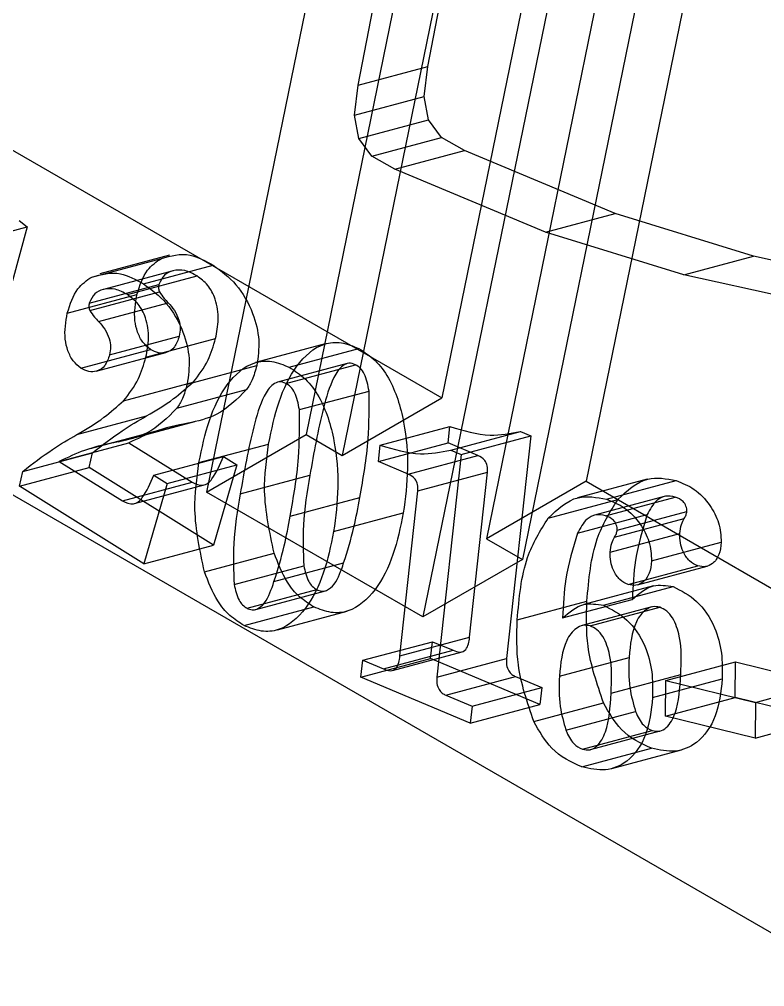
# Model space of a CAD drawing. Header units: inches. Extents: x 0 to 16.3, y 0 to 11.5.
# Drawn here: x 4.2696 to 4.6349, y 5.1295 to 5.6038 of the extents above; entities that cross this region are included whole.
import ezdxf

# ---------------------------------------------------------------- set-up
doc = ezdxf.new("R2010")
doc.units = ezdxf.units.IN
doc.header["$MEASUREMENT"] = 0

msp = doc.modelspace()

# ---------------------------------------------------------------- linework, layer by layer
at = {"color": 7, "linetype": 'Continuous', "lineweight": 25}
for p, q in [((4.58662, 6.2626), (4.41015, 5.40018)), ((4.64984, 6.26459), (4.47663, 5.41815)), ((4.6043, 6.25239), (4.42783, 5.38997)), ((4.54109, 6.2504), (4.36135, 5.37201)), ((4.72055, 6.22377), (4.54734, 5.37733)), ((4.67501, 6.21157), (4.49854, 5.34915)), ((4.69269, 6.20136), (4.51622, 5.33895)), ((4.64716, 6.18917), (4.46741, 5.31078)), ((4.08428, 5.64465), (4.47663, 5.41815)), ((4.46986, 5.58072), (4.48282, 5.6478)), ((4.43571, 5.57157), (4.44867, 5.63865)), ((4.43571, 5.57157), (4.46986, 5.58072)), ((4.46805, 5.56604), (4.46986, 5.58072)), ((4.4339, 5.55689), (4.43571, 5.57157)), ((4.4339, 5.55689), (4.46805, 5.56604)), ((4.47014, 5.55453), (4.46805, 5.56604)), ((4.43599, 5.54538), (4.4339, 5.55689)), ((4.43599, 5.54538), (4.47014, 5.55453)), ((4.47656, 5.5458), (4.47014, 5.55453)), ((4.44241, 5.53665), (4.43599, 5.54538)), ((4.44241, 5.53665), (4.47656, 5.5458)), ((4.48774, 5.53945), (4.47656, 5.5458)), ((4.45359, 5.5303), (4.48774, 5.53945)), ((4.56164, 5.50853), (4.48774, 5.53945)), ((4.45359, 5.5303), (4.44241, 5.53665)), ((4.52749, 5.49939), (4.45359, 5.5303)), ((4.52749, 5.49939), (4.56164, 5.50853)), ((4.62951, 5.48768), (4.56164, 5.50853)), ((4.23928, 5.49289), (4.27343, 5.50203)), ((4.27343, 5.50203), (4.26614, 5.47562)), ((4.26949, 5.50511), (4.27343, 5.50203)), ((4.68377, 5.12953), (4.04738, 5.49691)), ((4.59536, 5.47853), (4.52749, 5.49939)), ((4.3431, 5.48812), (4.30895, 5.47897)), ((4.59536, 5.47853), (4.62951, 5.48768)), ((4.69637, 5.47289), (4.62951, 5.48768)), ((4.30505, 5.47744), (4.3392, 5.48659)), ((4.33042, 5.47409), (4.36457, 5.48324)), ((4.34496, 5.48049), (4.31081, 5.47134)), ((4.32254, 5.46882), (4.35669, 5.47797)), ((4.66222, 5.46374), (4.59536, 5.47853)), ((4.30383, 5.46468), (4.33798, 5.47383)), ((4.29304, 5.45973), (4.32719, 5.46888)), ((4.30411, 5.46103), (4.33826, 5.47018)), ((4.30833, 5.4557), (4.34249, 5.46485)), ((4.3138, 5.43933), (4.34795, 5.44848)), ((4.3316, 5.43815), (4.36575, 5.4473)), ((4.41954, 5.44465), (4.38539, 5.4355)), ((4.29973, 5.43282), (4.33388, 5.44197)), ((4.30719, 5.43126), (4.34134, 5.44041)), ((4.40187, 5.4332), (4.43603, 5.44235)), ((4.3518, 5.42488), (4.38595, 5.43402)), ((4.43024, 5.43503), (4.39609, 5.42588)), ((4.40026, 5.42532), (4.43441, 5.43446)), ((4.32069, 5.41683), (4.35484, 5.42598)), ((4.34679, 5.41311), (4.38094, 5.42226)), ((4.40684, 5.41242), (4.44099, 5.42156)), ((4.42783, 5.38997), (4.47663, 5.41815)), ((4.29779, 5.40022), (4.33194, 5.40937)), ((4.32137, 5.39749), (4.35552, 5.40664)), ((4.33837, 5.40237), (4.30422, 5.39322)), ((4.31802, 5.39665), (4.35217, 5.4058)), ((4.4465, 5.39498), (4.48065, 5.40413)), ((4.47979, 5.39609), (4.48065, 5.40413)), ((4.36135, 5.37201), (4.41015, 5.40018)), ((4.41015, 5.40018), (4.42783, 5.38997)), ((4.48103, 5.3926), (4.51518, 5.40175)), ((4.48609, 5.39045), (4.52024, 5.3996)), ((4.52024, 5.3996), (4.50834, 5.2904)), ((4.51518, 5.40175), (4.52024, 5.3996)), ((4.28915, 5.38706), (4.3233, 5.3962)), ((4.3233, 5.3962), (4.35424, 5.37687)), ((4.35762, 5.38644), (4.39177, 5.39558)), ((4.44564, 5.38694), (4.47979, 5.39609)), ((4.44564, 5.38694), (4.4465, 5.39498)), ((4.49434, 5.38996), (4.47979, 5.39609)), ((4.48103, 5.3926), (4.48609, 5.39045)), ((4.27132, 5.38218), (4.30547, 5.39133)), ((4.30378, 5.38408), (4.30547, 5.39133)), ((4.33541, 5.38029), (4.36956, 5.38943)), ((4.36956, 5.38943), (4.3762, 5.38529)), ((4.46019, 5.38081), (4.49434, 5.38996)), ((4.48609, 5.39045), (4.47419, 5.28125)), ((4.26963, 5.37493), (4.30378, 5.38408)), ((4.28915, 5.38706), (4.32009, 5.36773)), ((4.36469, 5.34602), (4.30378, 5.38408)), ((4.34205, 5.37614), (4.3762, 5.38529)), ((4.3762, 5.38529), (4.36469, 5.34602)), ((4.46019, 5.38081), (4.44564, 5.38694)), ((4.26963, 5.37493), (4.27132, 5.38218)), ((4.33541, 5.38029), (4.34205, 5.37614)), ((4.3778, 5.3711), (4.41195, 5.38025)), ((4.46493, 5.37266), (4.49909, 5.38181)), ((4.49027, 5.3008), (4.49909, 5.38181)), ((4.57729, 5.37832), (4.54313, 5.36917)), ((4.33054, 5.33687), (4.26963, 5.37493)), ((4.32009, 5.36773), (4.35424, 5.37687)), ((4.32604, 5.36639), (4.36019, 5.37554)), ((4.34205, 5.37614), (4.33054, 5.33687)), ((4.54734, 5.37733), (4.49854, 5.34915)), ((4.54734, 5.37733), (4.93969, 5.15083)), ((4.55733, 5.36854), (4.59148, 5.37768)), ((4.46741, 5.31078), (4.36135, 5.37201)), ((4.4023, 5.36022), (4.43645, 5.36937)), ((4.45612, 5.29165), (4.46493, 5.37266)), ((4.58564, 5.36981), (4.55149, 5.36066)), ((4.55694, 5.36039), (4.59109, 5.36954)), ((4.52882, 5.35919), (4.56297, 5.36833)), ((4.42363, 5.35261), (4.45778, 5.36176)), ((4.54318, 5.3518), (4.57733, 5.36095)), ((4.5626, 5.35335), (4.59675, 5.3625)), ((4.56137, 5.34998), (4.59553, 5.35913)), ((4.55917, 5.34249), (4.59332, 5.35164)), ((4.33054, 5.33687), (4.36469, 5.34602)), ((4.49854, 5.34915), (4.51622, 5.33895)), ((4.57946, 5.33823), (4.61361, 5.34738)), ((4.36031, 5.33296), (4.39446, 5.34211)), ((4.37488, 5.32668), (4.40903, 5.33583)), ((4.39438, 5.3281), (4.42853, 5.33724)), ((4.51622, 5.33895), (4.46741, 5.31078)), ((4.568, 5.32667), (4.60215, 5.33582)), ((4.57257, 5.32647), (4.60672, 5.33561)), ((4.38117, 5.31505), (4.41532, 5.3242)), ((4.38543, 5.31451), (4.41959, 5.32365)), ((4.58043, 5.32599), (4.54628, 5.31684)), ((4.55594, 5.31653), (4.59009, 5.32568)), ((4.51362, 5.30932), (4.54777, 5.31847)), ((4.53583, 5.31028), (4.56998, 5.31942)), ((4.37974, 5.3066), (4.41389, 5.31575)), ((4.39608, 5.30449), (4.43023, 5.31364)), ((4.57957, 5.31571), (4.54542, 5.30657)), ((4.5493, 5.30641), (4.58345, 5.31556)), ((4.4379, 5.28952), (4.47205, 5.29867)), ((4.45612, 5.29165), (4.49027, 5.3008)), ((4.47114, 5.29038), (4.47205, 5.29867)), ((4.47205, 5.29867), (4.48215, 5.29443)), ((4.448, 5.28528), (4.48215, 5.29443)), ((4.45255, 5.28457), (4.4867, 5.29372)), ((4.43699, 5.28123), (4.47114, 5.29038)), ((4.43699, 5.28123), (4.4379, 5.28952)), ((4.4379, 5.28952), (4.448, 5.28528)), ((4.52471, 5.26785), (4.47114, 5.29038)), ((4.47419, 5.28125), (4.50834, 5.2904)), ((4.53427, 5.28183), (4.56842, 5.29098)), ((4.58648, 5.27961), (4.62063, 5.28876)), ((4.62052, 5.27124), (4.62063, 5.28876)), ((4.62063, 5.28876), (4.66449, 5.27807)), ((4.49056, 5.2587), (4.43699, 5.28123)), ((4.47863, 5.27239), (4.51278, 5.28154)), ((4.51278, 5.28154), (4.52562, 5.27614)), ((4.55962, 5.27335), (4.59377, 5.2825)), ((4.57998, 5.27129), (4.61413, 5.28044)), ((4.58637, 5.26209), (4.58648, 5.27961)), ((4.58648, 5.27961), (4.63034, 5.26892)), ((4.49147, 5.26699), (4.52562, 5.27614)), ((4.52562, 5.27614), (4.52471, 5.26785)), ((4.63034, 5.26892), (4.66449, 5.27807)), ((4.47863, 5.27239), (4.49147, 5.26699)), ((4.58637, 5.26209), (4.62052, 5.27124)), ((4.66438, 5.26055), (4.62052, 5.27124)), ((4.49056, 5.2587), (4.52471, 5.26785)), ((4.49147, 5.26699), (4.49056, 5.2587)), ((4.52171, 5.25958), (4.55586, 5.26873)), ((4.53748, 5.25522), (4.57163, 5.26437)), ((4.63034, 5.26892), (4.63023, 5.2514)), ((4.63023, 5.2514), (4.58637, 5.26209)), ((4.63023, 5.2514), (4.66438, 5.26055)), ((4.54559, 5.24591), (4.57975, 5.25506)), ((4.54953, 5.24575), (4.58368, 5.2549)), ((4.54531, 5.23728), (4.57946, 5.24643)), ((4.56004, 5.23648), (4.59419, 5.24563))]:
    msp.add_line(p, q, dxfattribs=at)
for points, knots in [([(4.3392, 5.48659), (4.34385, 5.48785), (4.35217, 5.49011), (4.36077, 5.48534), (4.36457, 5.48324)], [0, 0, 0, 0, 0.55814, 1, 1, 1, 1]), ([(4.32719, 5.46888), (4.32861, 5.47327), (4.33114, 5.4811), (4.33674, 5.48491), (4.3392, 5.48659)], [0, 0, 0, 0, 0.5595, 1, 1, 1, 1]), ([(4.36457, 5.48324), (4.36847, 5.48038), (4.37628, 5.47468), (4.3841, 5.46097), (4.38775, 5.44644), (4.38655, 5.43816), (4.38595, 5.43402)], [0, 0, 0, 0, 0.280519, 0.55998, 0.779971, 1, 1, 1, 1]), ([(4.30505, 5.47744), (4.30969, 5.4787), (4.31802, 5.48096), (4.32662, 5.47619), (4.33042, 5.47409)], [0, 0, 0, 0, 0.55814, 1, 1, 1, 1]), ([(4.35669, 5.47797), (4.35471, 5.47904), (4.35073, 5.48119), (4.34516, 5.48084), (4.34035, 5.47884), (4.33877, 5.47549), (4.33798, 5.47383)], [0, 0, 0, 0, 0.280856, 0.561128, 0.781615, 1, 1, 1, 1]), ([(4.36575, 5.4473), (4.36635, 5.45036), (4.36752, 5.45645), (4.36631, 5.46606), (4.36218, 5.47389), (4.35853, 5.47661), (4.35669, 5.47797)], [0, 0, 0, 0, 0.28105, 0.560101, 0.7797, 1, 1, 1, 1]), ([(4.29304, 5.45973), (4.29446, 5.46412), (4.29699, 5.47196), (4.30258, 5.47577), (4.30505, 5.47744)], [0, 0, 0, 0, 0.5595, 1, 1, 1, 1]), ([(4.33042, 5.47409), (4.33432, 5.47123), (4.34213, 5.46553), (4.34995, 5.45182), (4.3536, 5.43729), (4.3524, 5.42901), (4.3518, 5.42488)], [0, 0, 0, 0, 0.280519, 0.55998, 0.779971, 1, 1, 1, 1]), ([(4.33798, 5.47383), (4.33786, 5.47316), (4.33766, 5.47196), (4.33808, 5.47072), (4.33826, 5.47018)], [0, 0, 0, 0, 0.5596299, 1, 1, 1, 1]), ([(4.32254, 5.46882), (4.32056, 5.46989), (4.31658, 5.47204), (4.311, 5.47169), (4.3062, 5.46969), (4.30462, 5.46634), (4.30383, 5.46468)], [0, 0, 0, 0, 0.280856, 0.561128, 0.781615, 1, 1, 1, 1]), ([(4.3316, 5.43815), (4.3322, 5.44121), (4.33337, 5.4473), (4.33216, 5.45691), (4.32803, 5.46474), (4.32438, 5.46746), (4.32254, 5.46882)], [0, 0, 0, 0, 0.28105, 0.560101, 0.7797, 1, 1, 1, 1]), ([(4.33388, 5.44197), (4.33257, 5.443), (4.32993, 5.44508), (4.32734, 5.45036), (4.32543, 5.45865), (4.32647, 5.46467), (4.32719, 5.46888)], [0, 0, 0, 0, 0.1866976, 0.373586, 0.5608843, 1, 1, 1, 1]), ([(4.33826, 5.47018), (4.33897, 5.46907), (4.34024, 5.46708), (4.3418, 5.46553), (4.34249, 5.46485)], [0, 0, 0, 0, 0.55876, 1, 1, 1, 1]), ([(4.30383, 5.46468), (4.30371, 5.46401), (4.30351, 5.46281), (4.30393, 5.46157), (4.30411, 5.46103)], [0, 0, 0, 0, 0.55963, 1, 1, 1, 1]), ([(4.34249, 5.46485), (4.34355, 5.46364), (4.34568, 5.46124), (4.34785, 5.45682), (4.3486, 5.45226), (4.34817, 5.44974), (4.34795, 5.44848)], [0, 0, 0, 0, 0.280473, 0.559976, 0.779753, 1, 1, 1, 1]), ([(4.29973, 5.43282), (4.29841, 5.43386), (4.29578, 5.43593), (4.29319, 5.44121), (4.29128, 5.44951), (4.29231, 5.45552), (4.29304, 5.45973)], [0, 0, 0, 0, 0.186698, 0.373586, 0.560884, 1, 1, 1, 1]), ([(4.30411, 5.46103), (4.30482, 5.45992), (4.30609, 5.45793), (4.30765, 5.45638), (4.30833, 5.4557)], [0, 0, 0, 0, 0.5587597, 1, 1, 1, 1]), ([(4.30833, 5.4557), (4.3094, 5.45449), (4.31153, 5.45209), (4.3137, 5.44768), (4.31445, 5.44312), (4.31401, 5.44059), (4.3138, 5.43933)], [0, 0, 0, 0, 0.280473, 0.559976, 0.779753, 1, 1, 1, 1]), ([(4.34795, 5.44848), (4.34731, 5.44657), (4.34603, 5.44275), (4.34197, 5.44021), (4.33773, 5.43997), (4.33516, 5.4413), (4.33388, 5.44197)], [0, 0, 0, 0, 0.279669, 0.559199, 0.779488, 1, 1, 1, 1]), ([(4.35484, 5.42598), (4.35749, 5.42934), (4.36222, 5.43534), (4.36467, 5.44365), (4.36575, 5.4473)], [0, 0, 0, 0, 0.559885, 1, 1, 1, 1]), ([(4.39177, 5.39558), (4.39323, 5.40264), (4.39613, 5.41672), (4.40483, 5.43461), (4.41608, 5.44487), (4.42745, 5.44591), (4.43317, 5.44354), (4.43603, 5.44235)], [0, 0, 0, 0, 0.250855, 0.501211, 0.749694, 0.874821, 1, 1, 1, 1]), ([(4.43603, 5.44235), (4.43873, 5.44061), (4.44415, 5.43713), (4.45301, 5.42526), (4.45877, 5.40619), (4.46062, 5.38329), (4.45873, 5.36894), (4.45778, 5.36176)], [0, 0, 0, 0, 0.125061, 0.250146, 0.498831, 0.749248, 1, 1, 1, 1]), ([(4.3138, 5.43933), (4.31316, 5.43742), (4.31187, 5.4336), (4.30782, 5.43106), (4.30358, 5.43082), (4.30101, 5.43215), (4.29973, 5.43282)], [0, 0, 0, 0, 0.279669, 0.559199, 0.779488, 1, 1, 1, 1]), ([(4.32069, 5.41683), (4.32334, 5.42019), (4.32807, 5.4262), (4.33052, 5.4345), (4.3316, 5.43815)], [0, 0, 0, 0, 0.559885, 1, 1, 1, 1]), ([(4.35762, 5.38644), (4.35908, 5.39349), (4.36198, 5.40757), (4.37068, 5.42546), (4.38193, 5.43572), (4.3933, 5.43676), (4.39902, 5.43439), (4.40187, 5.4332)], [0, 0, 0, 0, 0.250855, 0.501211, 0.749694, 0.874821, 1, 1, 1, 1]), ([(4.43441, 5.43446), (4.43328, 5.43485), (4.43103, 5.43563), (4.42698, 5.43359), (4.42222, 5.42628), (4.4169, 5.40791), (4.41393, 5.39132), (4.41195, 5.38025)], [0, 0, 0, 0, 0.062153, 0.124437, 0.249082, 0.499076, 1, 1, 1, 1]), ([(4.38595, 5.43402), (4.38528, 5.43159), (4.38407, 5.42723), (4.3819, 5.42378), (4.38094, 5.42226)], [0, 0, 0, 0, 0.559937, 1, 1, 1, 1]), ([(4.40187, 5.4332), (4.40458, 5.43146), (4.41, 5.42798), (4.41886, 5.41611), (4.42461, 5.39704), (4.42647, 5.37415), (4.42458, 5.35979), (4.42363, 5.35261)], [0, 0, 0, 0, 0.125061, 0.250146, 0.498831, 0.749248, 1, 1, 1, 1]), ([(4.44099, 5.42156), (4.44044, 5.42449), (4.43969, 5.42858), (4.43684, 5.43288), (4.43522, 5.43394), (4.43441, 5.43446)], [0, 0, 0, 0, 0.558772, 0.779324, 1, 1, 1, 1]), ([(4.33194, 5.40937), (4.33644, 5.41201), (4.34448, 5.41672), (4.35168, 5.42315), (4.35484, 5.42598)], [0, 0, 0, 0, 0.560225, 1, 1, 1, 1]), ([(4.40026, 5.42532), (4.39913, 5.42571), (4.39688, 5.42649), (4.39283, 5.42444), (4.38807, 5.41714), (4.38275, 5.39877), (4.37978, 5.38217), (4.3778, 5.3711)], [0, 0, 0, 0, 0.062153, 0.124437, 0.249082, 0.499076, 1, 1, 1, 1]), ([(4.3518, 5.42488), (4.35113, 5.42244), (4.34992, 5.41808), (4.34775, 5.41463), (4.34679, 5.41311)], [0, 0, 0, 0, 0.559937, 1, 1, 1, 1]), ([(4.38094, 5.42226), (4.37624, 5.41757), (4.36782, 5.40918), (4.35697, 5.40683), (4.35217, 5.4058)], [0, 0, 0, 0, 0.557992, 1, 1, 1, 1]), ([(4.40684, 5.41242), (4.40629, 5.41535), (4.40554, 5.41943), (4.40269, 5.42373), (4.40107, 5.42479), (4.40026, 5.42532)], [0, 0, 0, 0, 0.558772, 0.779324, 1, 1, 1, 1]), ([(4.43645, 5.36937), (4.43813, 5.37882), (4.44112, 5.39567), (4.44103, 5.41366), (4.44099, 5.42156)], [0, 0, 0, 0, 0.560777, 1, 1, 1, 1]), ([(4.29779, 5.40022), (4.30229, 5.40286), (4.31033, 5.40757), (4.31753, 5.414), (4.32069, 5.41683)], [0, 0, 0, 0, 0.560225, 1, 1, 1, 1]), ([(4.34679, 5.41311), (4.34209, 5.40842), (4.33367, 5.40003), (4.32282, 5.39769), (4.31802, 5.39665)], [0, 0, 0, 0, 0.557992, 1, 1, 1, 1]), ([(4.4023, 5.36022), (4.40398, 5.36967), (4.40697, 5.38652), (4.40688, 5.40451), (4.40684, 5.41242)], [0, 0, 0, 0, 0.560777, 1, 1, 1, 1]), ([(4.30547, 5.39133), (4.31025, 5.39504), (4.31878, 5.40168), (4.32792, 5.40702), (4.33194, 5.40937)], [0, 0, 0, 0, 0.559844, 1, 1, 1, 1]), ([(4.35217, 5.4058), (4.34659, 5.40463), (4.33663, 5.40255), (4.32737, 5.39814), (4.3233, 5.3962)], [0, 0, 0, 0, 0.560215, 1, 1, 1, 1]), ([(4.48065, 5.40413), (4.48725, 5.40215), (4.49905, 5.3986), (4.51025, 5.40079), (4.51518, 5.40175)], [0, 0, 0, 0, 0.559933, 1, 1, 1, 1]), ([(4.27132, 5.38218), (4.2761, 5.3859), (4.28463, 5.39253), (4.29377, 5.39787), (4.29779, 5.40022)], [0, 0, 0, 0, 0.559844, 1, 1, 1, 1]), ([(4.31802, 5.39665), (4.31244, 5.39548), (4.30248, 5.3934), (4.29322, 5.38899), (4.28915, 5.38706)], [0, 0, 0, 0, 0.560215, 1, 1, 1, 1]), ([(4.39446, 5.34211), (4.39225, 5.35236), (4.38828, 5.3707), (4.3907, 5.38797), (4.39177, 5.39558)], [0, 0, 0, 0, 0.5586889, 1, 1, 1, 1]), ([(4.4465, 5.39498), (4.4531, 5.393), (4.4649, 5.38945), (4.4761, 5.39164), (4.48103, 5.3926)], [0, 0, 0, 0, 0.559933, 1, 1, 1, 1]), ([(4.35424, 5.37687), (4.35606, 5.37604), (4.3588, 5.37479), (4.36212, 5.37625), (4.36588, 5.38059), (4.36793, 5.38551), (4.36956, 5.38943)], [0, 0, 0, 0, 0.248166, 0.3734, 0.498732, 1, 1, 1, 1]), ([(4.49909, 5.38181), (4.49913, 5.38282), (4.49922, 5.38483), (4.49749, 5.38837), (4.49554, 5.38936), (4.49434, 5.38996)], [0, 0, 0, 0, 0.280841, 0.560218, 1, 1, 1, 1]), ([(4.36031, 5.33296), (4.3581, 5.34321), (4.35413, 5.36156), (4.35655, 5.37882), (4.35762, 5.38644)], [0, 0, 0, 0, 0.558689, 1, 1, 1, 1]), ([(4.32009, 5.36773), (4.32191, 5.3669), (4.32465, 5.36565), (4.32797, 5.3671), (4.33173, 5.37145), (4.33378, 5.37636), (4.33541, 5.38029)], [0, 0, 0, 0, 0.248166, 0.3734, 0.498732, 1, 1, 1, 1]), ([(4.41195, 5.38025), (4.41058, 5.37222), (4.40814, 5.3579), (4.40876, 5.34256), (4.40903, 5.33583)], [0, 0, 0, 0, 0.560691, 1, 1, 1, 1]), ([(4.46493, 5.37266), (4.46498, 5.37367), (4.46507, 5.37568), (4.46334, 5.37922), (4.46139, 5.38021), (4.46019, 5.38081)], [0, 0, 0, 0, 0.280841, 0.560218, 1, 1, 1, 1]), ([(4.56297, 5.36833), (4.56756, 5.37271), (4.57576, 5.38053), (4.58667, 5.37856), (4.59148, 5.37768)], [0, 0, 0, 0, 0.559415, 1, 1, 1, 1]), ([(4.59148, 5.37768), (4.5945, 5.37649), (4.60053, 5.37411), (4.60784, 5.36646), (4.61299, 5.35705), (4.61341, 5.3506), (4.61361, 5.34738)], [0, 0, 0, 0, 0.280963, 0.560837, 0.780957, 1, 1, 1, 1]), ([(4.3778, 5.3711), (4.37643, 5.36307), (4.37399, 5.34875), (4.37461, 5.33342), (4.37488, 5.32668)], [0, 0, 0, 0, 0.560691, 1, 1, 1, 1]), ([(4.42853, 5.33724), (4.43033, 5.34304), (4.43354, 5.35338), (4.43556, 5.36448), (4.43645, 5.36937)], [0, 0, 0, 0, 0.5599416, 1, 1, 1, 1]), ([(4.52882, 5.35919), (4.53341, 5.36356), (4.54161, 5.37139), (4.55252, 5.36941), (4.55733, 5.36854)], [0, 0, 0, 0, 0.559415, 1, 1, 1, 1]), ([(4.59109, 5.36954), (4.58945, 5.36986), (4.58618, 5.3705), (4.58095, 5.36773), (4.5787, 5.36352), (4.57733, 5.36095)], [0, 0, 0, 0, 0.280065, 0.560026, 1, 1, 1, 1]), ([(4.59675, 5.3625), (4.59675, 5.36294), (4.59675, 5.36383), (4.59624, 5.36562), (4.59447, 5.36823), (4.59244, 5.36902), (4.59109, 5.36954)], [0, 0, 0, 0, 0.125688, 0.251508, 0.500911, 1, 1, 1, 1]), ([(4.54777, 5.31847), (4.54872, 5.32922), (4.55043, 5.34842), (4.55914, 5.36225), (4.56297, 5.36833)], [0, 0, 0, 0, 0.560277, 1, 1, 1, 1]), ([(4.55733, 5.36854), (4.56035, 5.36734), (4.56638, 5.36496), (4.57369, 5.35731), (4.57884, 5.34791), (4.57926, 5.34145), (4.57946, 5.33823)], [0, 0, 0, 0, 0.280963, 0.560837, 0.780957, 1, 1, 1, 1]), ([(4.39438, 5.3281), (4.39618, 5.33389), (4.39938, 5.34424), (4.40141, 5.35534), (4.4023, 5.36022)], [0, 0, 0, 0, 0.559942, 1, 1, 1, 1]), ([(4.45778, 5.36176), (4.45634, 5.35481), (4.45345, 5.34092), (4.44474, 5.32336), (4.43356, 5.31345), (4.42236, 5.31232), (4.41671, 5.31461), (4.41389, 5.31575)], [0, 0, 0, 0, 0.250772, 0.501117, 0.749648, 0.874831, 1, 1, 1, 1]), ([(4.55694, 5.36039), (4.5553, 5.36071), (4.55203, 5.36135), (4.5468, 5.35858), (4.54455, 5.35437), (4.54318, 5.3518)], [0, 0, 0, 0, 0.280065, 0.560026, 1, 1, 1, 1]), ([(4.5626, 5.35335), (4.5626, 5.3538), (4.5626, 5.35468), (4.56209, 5.35647), (4.56032, 5.35908), (4.55829, 5.35987), (4.55694, 5.36039)], [0, 0, 0, 0, 0.125688, 0.251508, 0.500911, 1, 1, 1, 1]), ([(4.57733, 5.36095), (4.57508, 5.35366), (4.57106, 5.34064), (4.57031, 5.32591), (4.56998, 5.31942)], [0, 0, 0, 0, 0.559172, 1, 1, 1, 1]), ([(4.59553, 5.35913), (4.59585, 5.35968), (4.59643, 5.36067), (4.59666, 5.36194), (4.59675, 5.3625)], [0, 0, 0, 0, 0.560303, 1, 1, 1, 1]), ([(4.51362, 5.30932), (4.51457, 5.32007), (4.51628, 5.33927), (4.52499, 5.3531), (4.52882, 5.35919)], [0, 0, 0, 0, 0.5602769, 1, 1, 1, 1]), ([(4.59332, 5.35164), (4.59351, 5.3532), (4.59384, 5.35599), (4.59501, 5.35817), (4.59553, 5.35913)], [0, 0, 0, 0, 0.559487, 1, 1, 1, 1]), ([(4.42363, 5.35261), (4.42219, 5.34566), (4.4193, 5.33177), (4.41059, 5.31421), (4.3994, 5.3043), (4.38821, 5.30317), (4.38256, 5.30546), (4.37974, 5.3066)], [0, 0, 0, 0, 0.250772, 0.501117, 0.749648, 0.874831, 1, 1, 1, 1]), ([(4.54318, 5.3518), (4.54093, 5.34452), (4.53691, 5.33149), (4.53616, 5.31677), (4.53583, 5.31028)], [0, 0, 0, 0, 0.559172, 1, 1, 1, 1]), ([(4.55917, 5.34249), (4.55936, 5.34405), (4.55969, 5.34684), (4.56086, 5.34902), (4.56137, 5.34998)], [0, 0, 0, 0, 0.559487, 1, 1, 1, 1]), ([(4.56137, 5.34998), (4.5617, 5.35053), (4.56228, 5.35152), (4.56251, 5.35279), (4.5626, 5.35335)], [0, 0, 0, 0, 0.560303, 1, 1, 1, 1]), ([(4.60215, 5.33582), (4.60073, 5.33649), (4.5979, 5.33784), (4.59493, 5.34233), (4.59334, 5.34716), (4.59333, 5.35014), (4.59332, 5.35164)], [0, 0, 0, 0, 0.279686, 0.559086, 0.779407, 1, 1, 1, 1]), ([(4.61361, 5.34738), (4.61336, 5.34527), (4.61286, 5.34105), (4.60984, 5.33689), (4.60604, 5.33504), (4.60345, 5.33556), (4.60215, 5.33582)], [0, 0, 0, 0, 0.28002, 0.559559, 0.77968, 1, 1, 1, 1]), ([(4.41389, 5.31575), (4.41151, 5.31724), (4.40676, 5.3202), (4.39946, 5.32898), (4.39636, 5.33713), (4.39446, 5.34211)], [0, 0, 0, 0, 0.280399, 0.560643, 1, 1, 1, 1]), ([(4.568, 5.32667), (4.56658, 5.32735), (4.56375, 5.32869), (4.56078, 5.33318), (4.55919, 5.33801), (4.55917, 5.341), (4.55917, 5.34249)], [0, 0, 0, 0, 0.279686, 0.559086, 0.779407, 1, 1, 1, 1]), ([(4.40903, 5.33583), (4.40959, 5.33315), (4.41038, 5.32941), (4.41309, 5.32562), (4.41458, 5.32467), (4.41532, 5.3242)], [0, 0, 0, 0, 0.55838, 0.779177, 1, 1, 1, 1]), ([(4.41532, 5.3242), (4.41614, 5.32388), (4.41777, 5.32324), (4.42095, 5.32381), (4.42539, 5.32787), (4.42727, 5.33349), (4.42853, 5.33724)], [0, 0, 0, 0, 0.125235, 0.250558, 0.499188, 1, 1, 1, 1]), ([(4.57946, 5.33823), (4.57921, 5.33612), (4.57871, 5.3319), (4.57569, 5.32774), (4.57189, 5.3259), (4.5693, 5.32641), (4.568, 5.32667)], [0, 0, 0, 0, 0.28002, 0.559559, 0.77968, 1, 1, 1, 1]), ([(4.37974, 5.3066), (4.37736, 5.30809), (4.37261, 5.31106), (4.36531, 5.31983), (4.36221, 5.32798), (4.36031, 5.33296)], [0, 0, 0, 0, 0.280399, 0.560643, 1, 1, 1, 1]), ([(4.37488, 5.32668), (4.37544, 5.324), (4.37623, 5.32026), (4.37894, 5.31647), (4.38043, 5.31552), (4.38117, 5.31505)], [0, 0, 0, 0, 0.55838, 0.779177, 1, 1, 1, 1]), ([(4.38117, 5.31505), (4.38199, 5.31473), (4.38362, 5.3141), (4.3868, 5.31466), (4.39124, 5.31872), (4.39312, 5.32434), (4.39438, 5.3281)], [0, 0, 0, 0, 0.125235, 0.250558, 0.499188, 1, 1, 1, 1]), ([(4.56998, 5.31942), (4.57329, 5.32226), (4.57919, 5.32733), (4.58676, 5.32618), (4.59009, 5.32568)], [0, 0, 0, 0, 0.5603382, 1, 1, 1, 1]), ([(4.59009, 5.32568), (4.59406, 5.32367), (4.60198, 5.31965), (4.61057, 5.30698), (4.61427, 5.29301), (4.61418, 5.28464), (4.61413, 5.28044)], [0, 0, 0, 0, 0.279331, 0.558901, 0.779024, 1, 1, 1, 1]), ([(4.53583, 5.31028), (4.53914, 5.31311), (4.54504, 5.31818), (4.55261, 5.31703), (4.55594, 5.31653)], [0, 0, 0, 0, 0.5603382, 1, 1, 1, 1]), ([(4.55586, 5.26873), (4.55273, 5.27793), (4.54712, 5.2944), (4.54757, 5.31109), (4.54777, 5.31847)], [0, 0, 0, 0, 0.558369, 1, 1, 1, 1]), ([(4.55594, 5.31653), (4.5599, 5.31452), (4.56783, 5.31051), (4.57642, 5.29784), (4.58012, 5.28386), (4.58003, 5.27549), (4.57998, 5.27129)], [0, 0, 0, 0, 0.279331, 0.558901, 0.779024, 1, 1, 1, 1]), ([(4.58345, 5.31556), (4.58225, 5.31577), (4.57983, 5.31618), (4.57562, 5.31391), (4.56997, 5.30666), (4.56904, 5.29725), (4.56842, 5.29098)], [0, 0, 0, 0, 0.125208, 0.250668, 0.500892, 1, 1, 1, 1]), ([(4.59377, 5.2825), (4.59405, 5.28875), (4.59448, 5.2981), (4.59084, 5.30922), (4.58698, 5.31401), (4.58463, 5.31504), (4.58345, 5.31556)], [0, 0, 0, 0, 0.501047, 0.749746, 0.874822, 1, 1, 1, 1]), ([(4.52171, 5.25958), (4.51858, 5.26878), (4.51297, 5.28526), (4.51342, 5.30195), (4.51362, 5.30932)], [0, 0, 0, 0, 0.5583695, 1, 1, 1, 1]), ([(4.5493, 5.30641), (4.54809, 5.30662), (4.54568, 5.30703), (4.54147, 5.30477), (4.53582, 5.29751), (4.53489, 5.2881), (4.53427, 5.28183)], [0, 0, 0, 0, 0.125208, 0.250668, 0.500892, 1, 1, 1, 1]), ([(4.55962, 5.27335), (4.5599, 5.2796), (4.56033, 5.28895), (4.55669, 5.30008), (4.55282, 5.30486), (4.55047, 5.3059), (4.5493, 5.30641)], [0, 0, 0, 0, 0.501047, 0.749746, 0.874822, 1, 1, 1, 1]), ([(4.48215, 5.29443), (4.48326, 5.29401), (4.48546, 5.29318), (4.4885, 5.29431), (4.48981, 5.2975), (4.49011, 5.2997), (4.49027, 5.3008)], [0, 0, 0, 0, 0.28122, 0.558048, 0.778573, 1, 1, 1, 1]), ([(4.448, 5.28528), (4.44911, 5.28486), (4.45131, 5.28403), (4.45435, 5.28516), (4.45566, 5.28835), (4.45596, 5.29055), (4.45612, 5.29165)], [0, 0, 0, 0, 0.28122, 0.558048, 0.778573, 1, 1, 1, 1]), ([(4.50834, 5.2904), (4.50828, 5.28937), (4.50817, 5.28731), (4.50925, 5.28436), (4.51097, 5.28247), (4.51218, 5.28185), (4.51278, 5.28154)], [0, 0, 0, 0, 0.2803895, 0.5590587, 0.7793794, 1, 1, 1, 1]), ([(4.56842, 5.29098), (4.56828, 5.286), (4.56803, 5.27712), (4.57053, 5.26826), (4.57163, 5.26437)], [0, 0, 0, 0, 0.5605681, 1, 1, 1, 1]), ([(4.47419, 5.28125), (4.47413, 5.28022), (4.47402, 5.27816), (4.4751, 5.27521), (4.47682, 5.27332), (4.47803, 5.2727), (4.47863, 5.27239)], [0, 0, 0, 0, 0.28039, 0.559059, 0.779379, 1, 1, 1, 1]), ([(4.53427, 5.28183), (4.53413, 5.27685), (4.53388, 5.26797), (4.53638, 5.25911), (4.53748, 5.25522)], [0, 0, 0, 0, 0.5605681, 1, 1, 1, 1]), ([(4.61413, 5.28044), (4.6134, 5.27407), (4.61195, 5.26135), (4.60283, 5.24879), (4.59118, 5.24385), (4.58337, 5.24557), (4.57946, 5.24643)], [0, 0, 0, 0, 0.280239, 0.559449, 0.7795, 1, 1, 1, 1]), ([(4.57975, 5.25506), (4.58101, 5.25484), (4.58354, 5.25441), (4.5879, 5.25701), (4.59276, 5.26598), (4.59337, 5.27588), (4.59377, 5.2825)], [0, 0, 0, 0, 0.124954, 0.250022, 0.499147, 1, 1, 1, 1]), ([(4.57998, 5.27129), (4.57925, 5.26492), (4.5778, 5.2522), (4.56868, 5.23964), (4.55703, 5.2347), (4.54922, 5.23642), (4.54531, 5.23728)], [0, 0, 0, 0, 0.280239, 0.559449, 0.7795, 1, 1, 1, 1]), ([(4.54559, 5.24591), (4.54686, 5.24569), (4.54939, 5.24526), (4.55375, 5.24786), (4.55861, 5.25683), (4.55922, 5.26674), (4.55962, 5.27335)], [0, 0, 0, 0, 0.124954, 0.250022, 0.499147, 1, 1, 1, 1]), ([(4.57946, 5.24643), (4.57421, 5.24881), (4.56481, 5.25307), (4.5586, 5.26394), (4.55586, 5.26873)], [0, 0, 0, 0, 0.559399, 1, 1, 1, 1]), ([(4.57163, 5.26437), (4.57275, 5.2619), (4.57474, 5.2575), (4.57822, 5.2558), (4.57975, 5.25506)], [0, 0, 0, 0, 0.559704, 1, 1, 1, 1]), ([(4.54531, 5.23728), (4.54005, 5.23967), (4.53066, 5.24392), (4.52445, 5.25479), (4.52171, 5.25958)], [0, 0, 0, 0, 0.559399, 1, 1, 1, 1]), ([(4.53748, 5.25522), (4.53859, 5.25275), (4.54059, 5.24835), (4.54407, 5.24666), (4.54559, 5.24591)], [0, 0, 0, 0, 0.559704, 1, 1, 1, 1])]:
    msp.add_open_spline(points, degree=3, knots=knots, dxfattribs=at)

doc.saveas('drawing.dxf')
